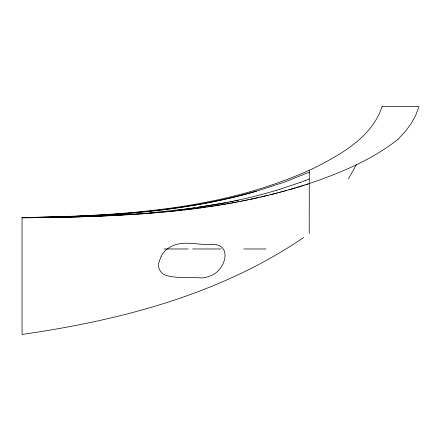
<?xml version="1.0" encoding="UTF-8"?>
<svg xmlns="http://www.w3.org/2000/svg" width="441" height="441" viewBox="0 0 441 441"><rect width="100%" height="100%" fill="white"/><g stroke="black" fill="none" stroke-linecap="round" stroke-linejoin="round"><path stroke-width="0.66" d="M382.049 106.573C372.287 136.837 341.764 153.859 315.243 167.508C224.155 210.351 121.11 215.941 22.05 217.534M159.355 261.066C156.709 266.579 160.1 273.288 165.689 275.212C177.128 278.866 189.674 276.838 201.476 277.962C204.867 277.775 208.202 276.871 211.267 275.427C225.296 270.35 233.046 244.176 212.336 244.386M161.086 256.723L159.422 260.896M161.097 256.701C162.916 252.258 166.709 248.911 170.86 246.668C183.533 239.733 198.863 245.62 212.259 244.386M356.306 164.785L348.456 178.842M398.091 139.251C371.432 160.226 339.57 173.396 307.642 184.073M398.107 139.235L405.455 131.313L411.332 123.287L415.819 115.073L418.95 106.557L382.11 106.573M309.235 233.498L309.268 170.32M303.761 237.423C220.583 294.268 120.674 320.298 22.05 334.443L22.05 217.777L24.04 217.76M309.268 172.183L284.219 182.188L257.731 190.793M309.268 179.04L305.111 180.639M305.117 180.639L300.255 182.436M300.26 182.436L279.996 189.222M308.072 183.93L306.986 184.283M306.55 184.426L307.228 184.206M305.922 184.63L304.444 185.104M305.867 184.647L306.655 184.393M304.494 185.088L302.95 185.578M303.805 185.308L298.91 186.835M302.421 185.744L300.321 186.4M299.908 186.526L298.199 187.05M276.314 190.341L280.002 189.222M298.364 187.001L288.728 189.839M256.552 191.245L256.166 191.361M296.81 187.475L297.587 187.238M295.332 187.916L292.422 188.776M255.3 191.615L255.003 191.703M254.733 191.78C179.239 213.356 100.085 216.498 22.05 217.589L28.511 217.523M291.253 189.117L292.058 188.88M290.95 189.206L289.472 189.63M288.822 189.812L286.369 190.506M257.224 190.815C183.07 212.38 105.311 216.239 28.544 217.496M285.542 190.738L286.479 190.473M284.715 190.964L285.724 190.683M284.208 191.107L282.681 191.521M284.969 190.898L281.915 191.73M281.149 191.94L282.218 191.648M280.377 192.144L281.375 191.874M279.6 192.353L280.537 192.1M277.99 192.778L279.688 192.326M277.135 193.004L278.045 192.761M276.281 193.224L277.262 192.965M275.421 193.445L276.479 193.169M274.556 193.671L275.697 193.373M273.69 193.891L274.908 193.577M272.527 194.183L273.321 193.985M274.115 193.781L271.728 194.387M270.928 194.586L271.954 194.327M270.129 194.784L271.077 194.547M270.201 194.768L268.442 195.198M266.893 195.578L268.514 195.181M265.78 195.843L266.673 195.628M267.56 195.413L264.892 196.058M263.994 196.267L265.267 195.969M264.446 196.162L261.982 196.741M262.803 196.548L263.63 196.355M261.155 196.934L262.197 196.692M260.328 197.121L261.298 196.901M260.388 197.11L257.66 197.728M258.663 197.502L255.317 198.252M256.155 198.07L256.993 197.882M254.474 198.439L255.83 198.141M253.63 198.621L254.915 198.34M237.451 200.291L238.289 200.109M252.142 198.946L253.994 198.544M232.881 201.261L239.132 199.927A512.563 512.563 0 0 0 276.32 190.352M252.781 198.808L250.234 199.354M236.613 200.473L234.937 200.831M251.083 199.172L251.932 198.99M250.284 199.343L248.421 199.734M247.484 199.927L248.526 199.712M233.261 201.179L229.899 201.868M246.547 200.126L247.666 199.894M231.58 201.526L232.418 201.355M245.604 200.319L246.806 200.071M244.215 200.6L245.946 200.247M230.378 201.769L221.597 203.477M243.344 200.771L244.656 200.506M242.473 200.947L243.708 200.699M227.38 202.369L228.218 202.204M241.602 201.118L242.759 200.887M240.725 201.289L241.806 201.079M238.928 201.642L240.852 201.267M237.964 201.824L238.967 201.631M225.693 202.695L197.386 207.49M236.999 202.011L238.085 201.802M236.023 202.193L237.197 201.972M235.053 202.375L236.31 202.138M233.631 202.64L235.422 202.303M234.072 202.557L231.834 202.965M220.34 203.709L188.164 208.78L150.177 212.893M233.096 202.739L230.93 203.13M230.02 203.29L231.123 203.092M228.201 203.615L230.136 203.273M227.148 203.797L228.146 203.621M229.144 203.45L226.145 203.974M225.142 204.144L226.371 203.929M224.133 204.315L225.45 204.089M222.683 204.558L224.53 204.249M221.751 204.712L223.118 204.486M220.82 204.867L222.11 204.652M219.888 205.021L221.09 204.822M218.019 205.319L220.07 204.988M216.994 205.484L218.951 205.17M215.963 205.649L217.066 205.473M214.927 205.809L216.123 205.622M213.885 205.969L215.175 205.771M212.319 206.212L214.227 205.919M211.36 206.355L212.849 206.129M209.701 206.603L211.801 206.289M210.401 206.498L207.507 206.923M208.472 206.785L209.442 206.642M207.59 206.912L205.467 207.215M194.668 207.882L178.318 210.021M203.604 207.479L205.561 207.204M202.617 207.617L204.398 207.369M201.173 207.816L203.323 207.518M200.093 207.959L201.636 207.75M198.659 208.152L200.644 207.887M197.662 208.284L199.007 208.108M196.658 208.417L197.915 208.251M195.655 208.549L196.824 208.395M195.727 208.538L193.522 208.819M192.414 208.957L193.638 208.808M190.589 209.188L192.623 208.935M189.564 209.31L191.306 209.1M190.187 209.232L186.471 209.679M187.508 209.558L188.539 209.436M186.813 209.64L184.393 209.922M185.678 209.773L182.249 210.17M182.304 210.164L179.95 210.423M181.251 210.28L176.488 210.798M178.076 210.627L179.14 210.511M174.868 210.969L177.012 210.743M173.787 211.079L175.331 210.919M174.173 211.041L169.438 211.52M171.863 211.278L173.021 211.156M170.529 211.41L171.621 211.3M169.559 211.504L162.679 212.16M163.914 212.044L165.022 211.939M161.544 212.259L162.795 212.149M159.267 212.463L161.682 212.248M158.132 212.562L159.438 212.446M156.996 212.656L158.308 212.545M155.866 212.755L157.183 212.645M150.183 212.893L137.432 213.907M154.736 212.849L156.053 212.738M153.606 212.942L154.923 212.832M152.481 213.036L153.793 212.926M152.663 213.02L149.108 213.301M150.403 213.201L151.533 213.108M149.273 213.29L146.864 213.472M148.143 213.378L145.745 213.56M143.512 213.72L145.888 213.549M143.634 213.714L141.28 213.879M142.509 213.797L140.166 213.962M137.438 213.907L107.687 215.688L75.709 216.889M139.053 214.039L140.266 213.951M137.945 214.111L139.147 214.028M136.831 214.188L138.027 214.106M135.723 214.26L136.908 214.183M134.615 214.332L135.789 214.254M133.507 214.403L134.676 214.332M133.562 214.403L131.297 214.547M130.194 214.613L131.335 214.541M129.092 214.679L130.227 214.613M127.989 214.745L129.114 214.679M126.887 214.811L128.006 214.745M126.898 214.811L124.687 214.938M123.579 214.999L124.693 214.938M122.477 215.065L123.59 214.999M121.374 215.125L122.493 215.059M120.266 215.18L121.396 215.12M119.164 215.241L120.299 215.18M118.067 215.302L119.208 215.241M116.964 215.357L118.111 215.296M115.862 215.412L117.019 215.351M114.765 215.467L115.928 215.406M113.668 215.522L114.836 215.462M111.562 215.621L113.745 215.517M110.377 215.677L112.571 215.572M109.28 215.726L110.476 215.671M108.183 215.781L109.385 215.726M107.091 215.825L108.299 215.776M106 215.875L107.213 215.82M104.903 215.925L106.121 215.87M103.811 215.969L105.041 215.919M103.955 215.963L100.537 216.107M101.628 216.062L102.72 216.013M99.451 216.151L100.702 216.096M98.36 216.189L99.616 216.14M97.274 216.233L98.536 216.184M96.182 216.272L97.455 216.228M95.096 216.316L96.375 216.266M95.295 216.305L91.838 216.432M93.134 216.388L94.214 216.349M90.752 216.47L92.053 216.426M89.666 216.509L90.973 216.459M88.58 216.542L89.898 216.498M87.494 216.581L88.817 216.537M85.587 216.641L87.742 216.57M84.248 216.68L86.414 216.614M83.162 216.713L84.512 216.674M82.081 216.746L83.437 216.707M81.001 216.779L82.362 216.74M79.137 216.834L81.287 216.768M79.92 216.812L76.673 216.9M77.754 216.873L78.834 216.84M76.993 216.889L66.536 217.121M74.518 216.955L75.918 216.922M72.699 217.005L74.843 216.95M71.282 217.038L73.438 216.983M70.202 217.066L71.629 217.027M69.121 217.088L70.56 217.055M67.346 217.132L69.485 217.082M61.949 217.226L68.046 217.115M64.816 217.187L66.277 217.154M65.207 217.176L57.363 217.319M63.069 217.226L64.138 217.204M60.511 217.275L62.661 217.231M59.436 217.297L60.93 217.27M57.721 217.33L59.86 217.286M52.788 217.402L58.355 217.319M56.657 217.347L53.455 217.407M54.519 217.385L55.588 217.369M48.212 217.479L54.061 217.396M52.385 217.424L48.686 217.479M50.252 217.457L51.316 217.441M43.642 217.545L49.183 217.474M45.985 217.523L47.617 217.496M44.392 217.545L46.542 217.512M39.089 217.606L44.921 217.534M43.323 217.556L39.591 217.606M40.655 217.595L41.719 217.578M34.536 217.661L40.103 217.6M37.959 217.628L32.976 217.678M35.33 217.656L36.394 217.645M31.416 217.694L34.74 217.661M29.856 217.711L33.196 217.678M28.296 217.727L31.526 217.694M29.007 217.722L30.005 217.711M26.736 217.738L29.382 217.716M24.393 217.76L27.529 217.733M22.833 217.771L26.025 217.744M22.05 217.777L23.042 217.771M163.98 248.967L188.125 248.967M192.667 248.967L221.156 248.967M243.801 248.967L266.044 248.967"/></g></svg>
